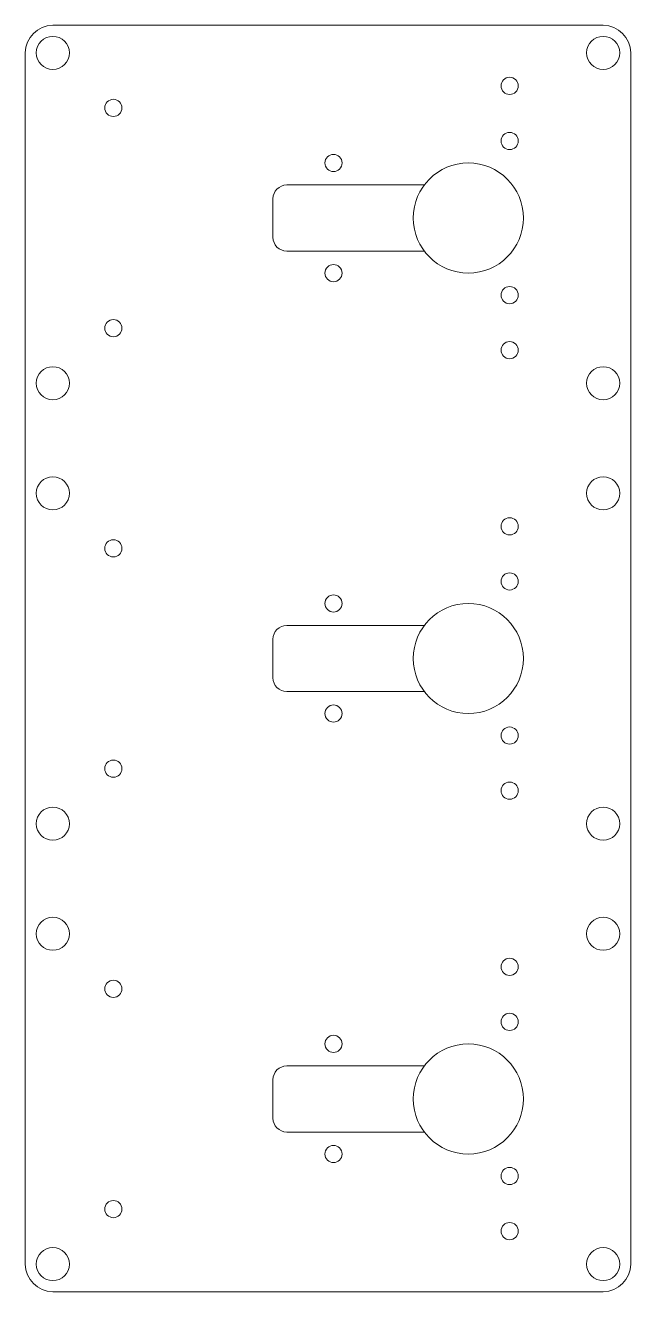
# Model space of a CAD drawing. Header units: inches. Extents: x -2.7 to 2.7, y -5.7 to 5.7.
import ezdxf

# ---------------------------------------------------------------- set-up
doc = ezdxf.new("R2010")
doc.units = ezdxf.units.IN
doc.layers.get('0').update_dxf_attribs({"color": 1, "linetype": 'CONTINUOUS', "lineweight": 0})

msp = doc.modelspace()

# ---------------------------------------------------------------- linework, layer by layer
for p, q in [((-2.5, 5.75), (2.5, 5.75)), ((-2.75, 2.5), (-2.75, 5.5)), ((2.75, 5.5), (2.75, 2.5)), ((-0.375, 4.3), (0.875, 4.3)), ((-0.5, 3.825), (-0.5, 4.175)), ((0.875, 3.7), (-0.375, 3.7)), ((-2.75, 2.5), (-2.75, 1.5)), ((2.75, 2.5), (2.75, 1.5)), ((-2.75, -1.5), (-2.75, 1.5)), ((-2.75, 1.5), (-2.75, 1.5)), ((2.75, 1.5), (2.75, -1.5)), ((-0.375, 0.3), (0.875, 0.3)), ((-0.5, -0.175), (-0.5, 0.175)), ((0.875, -0.3), (-0.375, -0.3)), ((-2.75, -1.5), (-2.75, -2.5)), ((2.75, -1.5), (2.75, -2.5)), ((-2.75, -5.5), (-2.75, -2.5)), ((-2.75, -2.5), (-2.75, -2.5)), ((2.75, -2.5), (2.75, -5.5)), ((-0.375, -3.7), (0.875, -3.7)), ((-0.5, -4.175), (-0.5, -3.825)), ((0.875, -4.3), (-0.375, -4.3)), ((2.5, -5.75), (-2.5, -5.75))]:
    msp.add_line(p, q)
for centre, radius in [((-2.5, 5.5), 0.15), ((2.5, 5.5), 0.15), ((1.65, 5.2), 0.078), ((-1.95, 5), 0.078), ((1.65, 4.7), 0.078), ((0.05, 4.5), 0.078), ((1.275, 4), 0.5), ((0.05, 3.5), 0.078), ((1.65, 3.3), 0.078), ((-1.95, 3), 0.078), ((1.65, 2.8), 0.078), ((-2.5, 2.5), 0.15), ((2.5, 2.5), 0.15), ((-2.5, 1.5), 0.15), ((2.5, 1.5), 0.15), ((1.65, 1.2), 0.078), ((-1.95, 1), 0.078), ((1.65, 0.7), 0.078), ((0.05, 0.5), 0.078), ((1.275, 0), 0.5), ((0.05, -0.5), 0.078), ((1.65, -0.7), 0.078), ((-1.95, -1), 0.078), ((1.65, -1.2), 0.078), ((-2.5, -1.5), 0.15), ((2.5, -1.5), 0.15), ((-2.5, -2.5), 0.15), ((2.5, -2.5), 0.15), ((1.65, -2.8), 0.078), ((-1.95, -3), 0.078), ((1.65, -3.3), 0.078), ((0.05, -3.5), 0.078), ((1.275, -4), 0.5), ((0.05, -4.5), 0.078), ((1.65, -4.7), 0.078), ((-1.95, -5), 0.078), ((1.65, -5.2), 0.078), ((-2.5, -5.5), 0.15), ((2.5, -5.5), 0.15)]:
    msp.add_circle(centre, radius)
for centre, radius, start, end in [((-2.5, 5.5), 0.25, 90, 180), ((2.5, 5.5), 0.25, 0, 90), ((-0.375, 4.175), 0.125, 90, 180), ((-0.375, 3.825), 0.125, 180, 270), ((-0.375, 0.175), 0.125, 90, 180), ((-0.375, -0.175), 0.125, 180, 270), ((-0.375, -3.825), 0.125, 90, 180), ((-0.375, -4.175), 0.125, 180, 270), ((-2.5, -5.5), 0.25, 180, 270), ((2.5, -5.5), 0.25, 270, 0)]:
    msp.add_arc(centre, radius, start, end)

doc.saveas('drawing.dxf')
